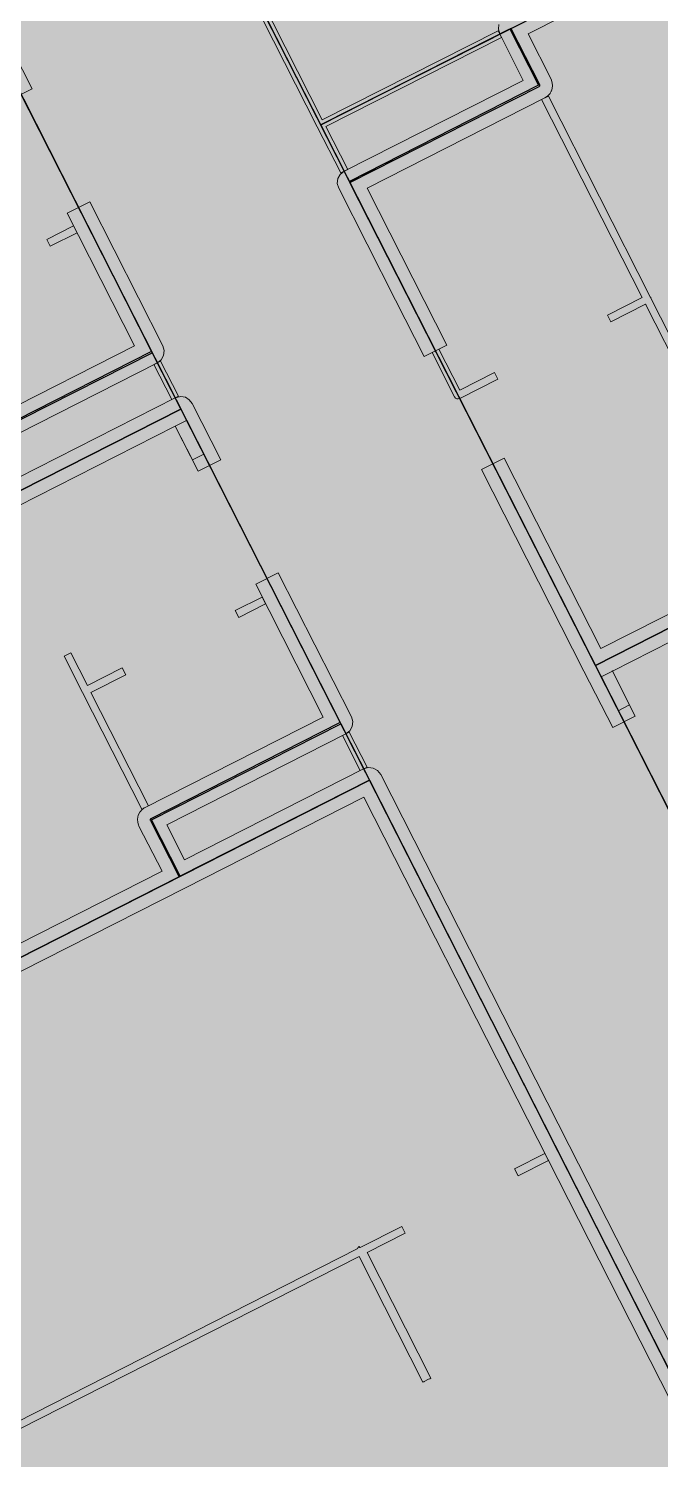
# Model space of a CAD drawing. Header units: millimetres. Extents: x 0 to 312583, y -208103 to 25097.
# Drawn here: x 234068 to 239054, y -67508 to -56212 of the extents above; entities that cross this region are included whole.
import ezdxf

# ---------------------------------------------------------------- set-up
doc = ezdxf.new("R2010")
doc.units = ezdxf.units.MM
doc.linetypes.add('Solid', pattern=[0])
for name, color, linetype, lineweight in [('Inner Walls', 5, 'Solid', 0), ('Room Objects', 47, 'Solid', 15), ('Room Walls', 47, 'Solid', 35), ('Service Area', 252, 'Solid', 25), ('Studio Apartment', 250, 'Solid', 25), ('Two-Bedroom Apartment', 252, 'Solid', 25)]:
    doc.layers.add(name, color=color, linetype=linetype, lineweight=lineweight)

msp = doc.modelspace()

# ---------------------------------------------------------------- hatches: boundary and pattern name
at = {"layer": 'Room Objects', "linetype": 'Solid', "lineweight": 0}
for points in [[(235225, -59351), (235315, -59305), (235450, -59573), (235361, -59618)], [(238586, -61329), (238675, -61284), (238675, -61284), (238675, -61284), (238811, -61551), (238722, -61597)]]:
    msp.add_hatch(color=5, dxfattribs=at).paths.add_polyline_path(points, flags=0)
at = {"layer": 'Service Area', "linetype": 'Solid', "lineweight": 25}
for points in [[(224854, -38711), (226637, -37805), (244492, -72957), (242709, -73863)], [(238356, -50278), (240050, -49417), (240050, -49417), (242347, -53939), (236373, -56973), (235564, -55381), (235027, -54324), (235473, -54098), (236454, -53599), (237881, -52875), (239307, -52150)], [(237867, -56215), (238093, -56660), (236600, -57419), (236373, -56973)], [(233550, -59529), (235043, -58771), (235269, -59216), (233776, -59975)], [(235038, -62459), (236531, -61700), (236757, -62146), (235264, -62904)]]:
    msp.add_hatch(color=254, dxfattribs=at).paths.add_polyline_path(points, flags=0)
at = {"layer": 'Studio Apartment', "linetype": 'Solid', "lineweight": 25}
for points in [[(243026, -55276), (244514, -58206), (238541, -61240), (237052, -58311), (236604, -57428), (238098, -56669), (238099, -56668), (238101, -56667), (238102, -56665), (238102, -56663), (238103, -56662), (238103, -56660), (238103, -56658), (238102, -56656), (237875, -56210), (237875, -56210), (242347, -53939)], [(233767, -59979), (229296, -62251), (229296, -62251), (227808, -59321), (233781, -56287), (235038, -58762), (233545, -59520), (233543, -59521), (233542, -59523), (233541, -59524), (233540, -59526), (233540, -59528), (233540, -59530), (233540, -59532), (233541, -59534)], [(246002, -61135), (241531, -63406), (241304, -62961), (241303, -62959), (241302, -62957), (241300, -62956), (241299, -62956), (241297, -62955), (241295, -62955), (241293, -62955), (241291, -62956), (239798, -63715), (239798, -63715), (238541, -61240), (244514, -58206)], [(235255, -62909), (230784, -65180), (229296, -62251), (235269, -59216), (235269, -59216), (236526, -61691), (235033, -62450), (235031, -62451), (235030, -62452), (235029, -62454), (235028, -62455), (235028, -62457), (235028, -62459), (235028, -62461), (235029, -62463)]]:
    msp.add_hatch(color=252, dxfattribs=at).paths.add_polyline_path(points, flags=0)
at = {"layer": 'Two-Bedroom Apartment', "linetype": 'Solid', "lineweight": 25}
msp.add_hatch(color=151, dxfattribs=at).paths.add_polyline_path([(232272, -68109), (230784, -65180), (236757, -62146), (238245, -65075), (239733, -68005), (241221, -70934), (239588, -71764), (239361, -71318), (239360, -71317), (239359, -71315), (239357, -71314), (239355, -71313), (239353, -71313), (239352, -71313), (239350, -71313), (239348, -71314), (238004, -71997), (238002, -71998), (238001, -71999), (238000, -72001), (237999, -72002), (237998, -72004), (237998, -72006), (237999, -72008), (237999, -72010), (238226, -72456), (235248, -73968), (233760, -71039)], flags=0)

# ---------------------------------------------------------------- linework, layer by layer
at = {"layer": 'Inner Walls', "color": 47, "linetype": 'Solid', "lineweight": 15}
for p, q in [((242169, -54141), (238010, -56254)), ((233870, -56242), (234097, -56687)), ((237776, -56218), (237780, -56179)), ((237786, -56255), (237776, -56218)), ((237972, -56621), (237786, -56255)), ((238010, -56254), (238191, -56611)), ((234097, -56687), (233919, -56778)), ((236559, -57339), (237972, -56621)), ((238191, -56611), (238195, -56620)), ((238200, -56685), (238194, -56704)), ((238195, -56620), (238196, -56621)), ((238196, -56621), (238201, -56640)), ((238201, -56683), (238200, -56685)), ((238201, -56640), (238201, -56642)), ((238201, -56642), (238203, -56662)), ((238203, -56664), (238201, -56683)), ((238203, -56662), (238203, -56664)), ((238143, -56758), (236739, -57472)), ((238151, -56754), (238143, -56758)), ((238153, -56753), (238151, -56754)), ((238168, -56740), (238153, -56753)), ((238170, -56739), (238168, -56740)), ((238183, -56724), (238170, -56739)), ((238184, -56723), (238183, -56724)), ((238193, -56705), (238184, -56723)), ((238194, -56704), (238193, -56705)), ((236509, -57397), (236528, -57363)), ((236528, -57363), (236559, -57339)), ((236504, -57436), (236509, -57397)), ((236515, -57473), (236504, -57436)), ((236963, -58356), (236515, -57473)), ((236739, -57472), (237368, -58711)), ((234371, -57669), (234550, -57579)), ((234550, -57579), (235128, -58716)), ((234904, -58718), (234371, -57669)), ((238584, -61106), (244246, -58230)), ((237190, -58802), (236963, -58356)), ((244336, -58408), (238675, -61284)), ((233500, -59431), (234904, -58718)), ((235128, -58716), (235138, -58754)), ((237368, -58711), (237190, -58802)), ((235114, -58827), (235084, -58851)), ((235133, -58793), (235114, -58827)), ((235138, -58754), (235133, -58793)), ((235084, -58851), (233671, -59569)), ((233811, -59845), (235224, -59127)), ((235224, -59127), (235269, -59116)), ((235269, -59116), (235305, -59123)), ((235305, -59123), (235336, -59142)), ((235336, -59142), (235358, -59171)), ((235358, -59171), (235585, -59617)), ((235225, -59351), (233812, -60069)), ((235407, -59707), (235225, -59351)), ((235585, -59617), (235407, -59707)), ((237643, -59693), (237821, -59603)), ((237821, -59603), (238584, -61106)), ((238451, -61285), (237643, -59693)), ((235860, -60599), (236038, -60508)), ((236038, -60508), (236616, -61646)), ((236392, -61647), (235860, -60599)), ((238678, -61731), (238451, -61285)), ((238675, -61284), (238856, -61640)), ((234988, -62360), (236392, -61647)), ((236616, -61646), (236626, -61683)), ((238856, -61640), (238678, -61731)), ((236572, -61780), (235159, -62498)), ((236602, -61756), (236572, -61780)), ((236621, -61722), (236602, -61756)), ((236626, -61683), (236621, -61722)), ((235299, -62774), (236712, -62057)), ((236712, -62057), (236750, -62046)), ((236750, -62046), (236788, -62051)), ((236788, -62051), (236822, -62070)), ((236822, -62070), (236847, -62100)), ((236847, -62100), (238335, -65030)), ((236714, -62280), (235300, -62998)), ((239871, -68496), (236714, -62280)), ((234928, -62455), (234930, -62436)), ((234928, -62457), (234928, -62455)), ((234929, -62477), (234928, -62457)), ((234930, -62434), (234936, -62415)), ((234930, -62436), (234930, -62434)), ((234936, -62415), (234937, -62413)), ((234937, -62413), (234947, -62396)), ((234947, -62396), (234948, -62395)), ((234948, -62395), (234961, -62380)), ((234961, -62380), (234962, -62379)), ((234962, -62379), (234978, -62366)), ((234978, -62366), (234979, -62365)), ((234979, -62365), (234988, -62360)), ((234929, -62479), (234929, -62477)), ((234935, -62498), (234929, -62479)), ((234935, -62499), (234935, -62498)), ((234939, -62508), (234935, -62499)), ((235121, -62865), (234939, -62508)), ((235159, -62498), (235299, -62774)), ((230961, -64978), (235121, -62865)), ((235300, -62998), (231052, -65156)), ((238335, -65030), (239823, -67959))]:
    msp.add_line(p, q, dxfattribs=at)
at = {"layer": 'Room Objects', "color": 0, "linetype": 'Solid', "lineweight": 0}
for p, q in [((235225, -59351), (235315, -59305)), ((235361, -59618), (235225, -59351)), ((235315, -59305), (235450, -59573)), ((235450, -59573), (235361, -59618)), ((238586, -61329), (238675, -61284)), ((238722, -61597), (238586, -61329)), ((238675, -61284), (238811, -61551)), ((238811, -61551), (238722, -61597))]:
    msp.add_line(p, q, dxfattribs=at)
msp.add_point((238675, -61284), dxfattribs=at)
msp.add_point((238675, -61284), dxfattribs=at)
at = {"layer": 'Room Walls', "color": 47, "linetype": 'Solid', "lineweight": 9}
for p, q in [((236346, -56987), (235001, -54338)), ((235591, -55368), (236386, -56933)), ((236386, -56933), (237773, -56229)), ((237773, -56229), (237800, -56282)), ((237800, -56282), (236413, -56986)), ((238116, -56772), (238170, -56745)), ((238910, -58335), (238116, -56772)), ((238170, -56745), (238977, -58334)), ((236532, -57352), (236346, -56987)), ((236413, -56986), (236586, -57325)), ((236586, -57325), (236532, -57352)), ((234211, -57878), (234423, -57770)), ((234450, -57824), (234238, -57931)), ((234423, -57770), (234450, -57824)), ((234224, -57904), (234211, -57878)), ((234238, -57931), (234224, -57904)), ((238636, -58474), (238910, -58335)), ((238937, -58388), (238663, -58528)), ((239239, -58983), (238937, -58388)), ((238977, -58334), (239292, -58955)), ((238663, -58528), (238636, -58474)), ((235057, -58864), (235110, -58837)), ((235110, -58837), (235251, -59114)), ((237252, -58770), (237306, -58743)), ((237430, -59120), (237252, -58770)), ((237306, -58743), (237470, -59066)), ((235197, -59141), (235057, -58864)), ((237470, -59066), (237744, -58927)), ((237744, -58927), (237771, -58980)), ((237771, -58980), (237470, -59133)), ((235251, -59114), (235197, -59141)), ((237437, -59129), (237430, -59120)), ((237448, -59135), (237437, -59129)), ((237459, -59136), (237448, -59135)), ((237470, -59133), (237459, -59136)), ((235699, -60807), (235911, -60700)), ((235938, -60753), (235726, -60861)), ((235911, -60700), (235938, -60753)), ((235726, -60861), (235699, -60807)), ((234348, -61167), (234401, -61139)), ((234493, -61453), (234348, -61167)), ((234401, -61139), (234533, -61399)), ((234533, -61399), (234807, -61260)), ((234834, -61313), (234560, -61453)), ((234807, -61260), (234834, -61313)), ((234961, -62374), (234493, -61453)), ((234560, -61453), (235014, -62347)), ((236545, -61794), (236598, -61767)), ((236598, -61767), (236739, -62043)), ((236685, -62070), (236545, -61794)), ((236739, -62043), (236685, -62070)), ((235014, -62347), (234961, -62374)), ((237904, -65215), (238143, -65094)), ((238170, -65147), (237932, -65268)), ((238143, -65094), (238170, -65147)), ((237932, -65268), (237904, -65215)), ((236685, -65834), (237013, -65668)), ((237040, -65721), (236739, -65874)), ((237013, -65668), (237040, -65721)), ((232481, -67970), (236661, -65846)), ((236661, -65846), (236662, -65846)), ((236662, -65844), (236665, -65839)), ((236662, -65846), (236662, -65844)), ((236665, -65839), (236666, -65837)), ((236666, -65837), (236670, -65833)), ((236670, -65833), (236672, -65831)), ((236672, -65831), (236676, -65828)), ((236676, -65828), (236678, -65827)), ((236678, -65827), (236683, -65835)), ((236683, -65835), (236685, -65834)), ((236676, -65906), (232508, -68023)), ((237180, -66898), (236676, -65906)), ((236739, -65874), (237243, -66866)), ((237243, -66866), (237234, -66871)), ((237189, -66893), (237180, -66898)), ((237225, -66875), (237189, -66893)), ((237234, -66871), (237225, -66875))]:
    msp.add_line(p, q, dxfattribs=at)
for p in [(238937, -58388), (238977, -58334), (237189, -66893)]:
    msp.add_point(p, dxfattribs=at)
at = {"layer": 'Service Area', "color": 254, "linetype": 'Solid', "lineweight": 25}
for p, q in [((226637, -37805), (244492, -72957)), ((242709, -73863), (224854, -38711)), ((242347, -53939), (236373, -56973)), ((236373, -56973), (235564, -55381)), ((236373, -56973), (237867, -56215)), ((237867, -56215), (238093, -56660)), ((238093, -56660), (236600, -57419)), ((236600, -57419), (236373, -56973)), ((233550, -59529), (235043, -58771)), ((235043, -58771), (235269, -59216)), ((235269, -59216), (233776, -59975)), ((235038, -62459), (236531, -61700)), ((236531, -61700), (236757, -62146)), ((236757, -62146), (235264, -62904)), ((235264, -62904), (235038, -62459))]:
    msp.add_line(p, q, dxfattribs=at)
at = {"layer": 'Studio Apartment', "color": 252, "linetype": 'Solid', "lineweight": 25}
for p, q in [((238102, -56656), (237875, -56210)), ((233781, -56287), (235038, -58762)), ((236604, -57428), (238098, -56669)), ((238098, -56669), (238099, -56668)), ((238099, -56668), (238101, -56667)), ((238101, -56667), (238102, -56665)), ((238103, -56658), (238102, -56656)), ((238102, -56663), (238103, -56662)), ((238102, -56665), (238102, -56663)), ((238103, -56660), (238103, -56658)), ((238103, -56662), (238103, -56660)), ((237052, -58311), (236604, -57428)), ((244514, -58206), (238541, -61240)), ((238541, -61240), (244514, -58206)), ((238541, -61240), (237052, -58311)), ((235038, -58762), (233545, -59520)), ((229296, -62251), (235269, -59216)), ((235269, -59216), (236526, -61691)), ((239798, -63715), (238541, -61240)), ((236526, -61691), (235033, -62450)), ((235029, -62454), (235028, -62455)), ((235028, -62455), (235028, -62457)), ((235028, -62457), (235028, -62459)), ((235028, -62459), (235028, -62461)), ((235028, -62461), (235029, -62463)), ((235030, -62452), (235029, -62454)), ((235031, -62451), (235030, -62452)), ((235033, -62450), (235031, -62451)), ((235029, -62463), (235255, -62909)), ((235255, -62909), (230784, -65180))]:
    msp.add_line(p, q, dxfattribs=at)
msp.add_point((235269, -59216), dxfattribs=at)
at = {"layer": 'Two-Bedroom Apartment', "color": 151, "linetype": 'Solid', "lineweight": 25}
for p, q in [((230784, -65180), (236757, -62146)), ((236757, -62146), (238245, -65075)), ((238245, -65075), (239733, -68005))]:
    msp.add_line(p, q, dxfattribs=at)

doc.saveas('drawing.dxf')
